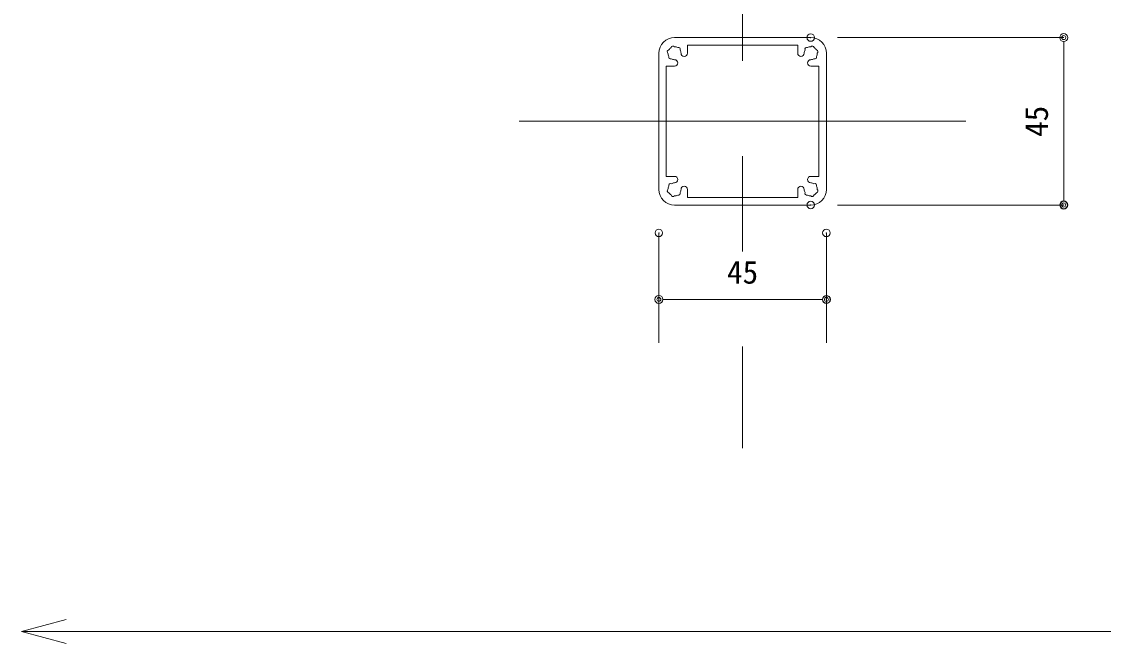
# Model space of a CAD drawing. Units: millimetres, scale not verified. Extents: x -1262 to 1261, y -891 to 891.
# Drawn here: x 54.2 to 344.8, y -312.5 to -145.4 of the extents above; entities that cross this region are included whole.
import ezdxf
from ezdxf.enums import TextEntityAlignment as Align

# ---------------------------------------------------------------- set-up
doc = ezdxf.new("R2010")
doc.units = ezdxf.units.MM
doc.header["$LTSCALE"] = 4
doc.header["$PDMODE"] = 32
doc.header["$PDSIZE"] = 2
doc.linetypes.add('USER2', pattern=[51, 31.8, -6.4, 6.4, -6.4])
for name, color, linetype, lineweight in [('0-0_0', 3, 'Continuous', 18), ('0-1_CSLAYER2', 7, 'Continuous', 18), ('0-4_Defpoints', 7, 'Continuous', 18), ('0-5_41_U+FF71_U+FF99_U+FF90', 7, 'Continuous', 18), ('0-9_3中心線', 1, 'USER2', 18)]:
    doc.layers.add(name, color=color, linetype=linetype, lineweight=lineweight)
doc.styles.add('ＭＳ ゴシック', font='')
doc.styles.get('ＭＳ ゴシック').set_extended_font_data('MS Gothic')

# ---------------------------------------------------------------- blocks, each defined once
blk = doc.blocks.new('_Origin2')
at = {"layer": '0-0_0', "color": 7, "lineweight": 9}
blk.add_line((-0.5, 0), (-1, 0), dxfattribs=at)
for radius in [0.5, 0.25]:
    blk.add_circle((0, 0), radius, dxfattribs=at)
blk = doc.blocks.new('D135')
at = {"layer": '0-1_CSLAYER2', "lineweight": 9}
for p, q in [((5736.801, 644.857), (5797.571, 644.857)), ((5797.571, 642.697), (5797.571, 602.017)), ((5736.801, 599.857), (5797.571, 599.857))]:
    blk.add_line(p, q, dxfattribs=at)
at = {"layer": '0-4_Defpoints'}
for p in [(5729.601, 644.857), (5729.601, 599.857), (5797.571, 599.857)]:
    blk.add_point(p, dxfattribs=at)
at = {"layer": '0-1_CSLAYER2', "xscale": 2.16, "yscale": 2.16}
for p, rotation in [((5797.571, 644.857), 90), ((5797.571, 599.857), 270)]:
    blk.add_blockref('_Origin2', p, dxfattribs=dict(at, rotation=rotation))
at = {"layer": '0-1_CSLAYER2', "style": 'ＭＳ ゴシック'}
blk.add_text('45', height=6.158, rotation=90, dxfattribs=at).set_placement((5795.171, 618.157), align=Align.BOTTOM_LEFT)
blk = doc.blocks.new('D136')
at = {"layer": '0-1_CSLAYER2', "lineweight": 9}
for p, q in [((5688.801, 585.157), (5688.801, 574.469)), ((5733.801, 585.157), (5733.801, 574.469)), ((5690.961, 574.469), (5731.641, 574.469))]:
    blk.add_line(p, q, dxfattribs=at)
at = {"layer": '0-4_Defpoints'}
for p in [(5688.801, 592.357), (5733.801, 592.357), (5733.801, 574.469)]:
    blk.add_point(p, dxfattribs=at)
at = {"layer": '0-1_CSLAYER2', "xscale": 2.16, "yscale": 2.16, "rotation": 180}
blk.add_blockref('_Origin2', (5688.801, 574.469), dxfattribs=at)
at = {"layer": '0-1_CSLAYER2', "xscale": 2.16, "yscale": 2.16}
blk.add_blockref('_Origin2', (5733.801, 574.469), dxfattribs=at)
at = {"layer": '0-1_CSLAYER2', "style": 'ＭＳ ゴシック'}
blk.add_text('45', height=6.158, dxfattribs=at).set_placement((5707.101, 576.869), align=Align.BOTTOM_LEFT)
blk = doc.blocks.new('_Open30')
at = {"layer": '0-0_0', "color": 7, "lineweight": 9}
blk.add_line((0, 0), (-1, 0), dxfattribs=at)
blk.add_lwpolyline([(-1, 0.2679), (0, 0), (-1, -0.2679)], dxfattribs=at)
blk = doc.blocks.new('D174')
at = {"layer": '0-1_CSLAYER2', "lineweight": 9}
blk.add_line((5529.622, 485.247), (6416.679, 485.247), dxfattribs=at)
at = {"layer": '0-1_CSLAYER2', "xscale": 12, "yscale": 12, "rotation": 180}
blk.add_blockref('_Open30', (5517.622, 485.247), dxfattribs=at)

msp = doc.modelspace()

# ---------------------------------------------------------------- linework, layer by layer
at = {"layer": '0-0_0'}
for p, q in [((225.358, -231.752), (225.358, -202.201)), ((270.358, -202.201), (270.358, -231.752))]:
    msp.add_line(p, q, dxfattribs=at)
at = {"layer": '0-5_41_U+FF71_U+FF99_U+FF90'}
for p, q in [((229.558, -149.701), (266.158, -149.701)), ((225.358, -153.901), (225.358, -190.501)), ((233.058, -151.701), (262.658, -151.701)), ((233.058, -153.901), (233.058, -151.701)), ((262.658, -153.901), (262.658, -151.701)), ((270.358, -153.901), (270.358, -190.501)), ((227.358, -157.401), (227.358, -187.001)), ((227.358, -157.401), (229.558, -157.401)), ((268.358, -157.401), (266.158, -157.401)), ((268.358, -157.401), (268.358, -187.001)), ((227.358, -187.001), (229.558, -187.001)), ((268.358, -187.001), (266.158, -187.001)), ((233.058, -190.501), (233.058, -192.701)), ((262.658, -190.501), (262.658, -192.701)), ((233.058, -192.701), (262.658, -192.701)), ((229.558, -194.701), (266.158, -194.701))]:
    msp.add_line(p, q, dxfattribs=at)
for centre, radius, start, end in [((229.558, -153.901), 4.2, 90, 180), ((266.158, -153.901), 4.2, 360, 90), ((228.109, -153.513), 0.5, 165, 232.97569), ((228.109, -153.513), 0.5, 97.02431, 165), ((229.558, -153.901), 1.75, 180.35889, 195), ((229.558, -153.901), 1.75, 135, 149.64111), ((229.558, -153.901), 1.75, 120.35889, 135), ((229.17, -152.452), 0.5, 105, 172.97569), ((229.17, -152.452), 0.5, 37.02431, 105), ((229.558, -153.901), 1.75, 75, 89.64111), ((229.558, -153.901), 1.75, 60.35889, 75), ((230.619, -152.84), 0.5, 45, 112.97569), ((230.619, -152.84), 0.5, 337.02431, 45), ((229.558, -153.901), 1.75, 15, 29.64111), ((229.558, -153.901), 1.75, 0, 15), ((232.183, -153.901), 0.875, 180, 0), ((263.533, -153.901), 0.875, 180, 360), ((266.158, -153.901), 1.75, 165, 180), ((266.158, -153.901), 1.75, 150.35889, 165), ((265.097, -152.84), 0.5, 135, 202.97569), ((265.097, -152.84), 0.5, 67.02431, 135), ((266.158, -153.901), 1.75, 105, 119.64111), ((266.158, -153.901), 1.75, 90.35889, 105), ((266.546, -152.452), 0.5, 75, 142.97569), ((266.546, -152.452), 0.5, 7.02431, 75), ((266.158, -153.901), 1.75, 45, 59.64111), ((266.158, -153.901), 1.75, 30.35889, 45), ((267.607, -153.513), 0.5, 15, 82.97569), ((266.158, -153.901), 1.75, 345, 359.64111), ((267.607, -153.513), 0.5, 307.02431, 15), ((229.558, -153.901), 1.75, 195, 209.64111), ((228.497, -154.962), 0.5, 157.02431, 225), ((228.497, -154.962), 0.5, 225, 292.97569), ((229.558, -153.901), 1.75, 240.35889, 255), ((229.558, -153.901), 1.75, 255, 269.64111), ((229.558, -156.526), 0.875, 270, 90), ((266.158, -156.526), 0.875, 90, 270), ((266.158, -153.901), 1.75, 270.35889, 285), ((266.158, -153.901), 1.75, 285, 299.64111), ((267.219, -154.962), 0.5, 247.02431, 315), ((267.219, -154.962), 0.5, 315, 22.97569), ((266.158, -153.901), 1.75, 330.35889, 345), ((229.558, -190.501), 1.75, 105, 119.64111), ((229.558, -190.501), 1.75, 90.35889, 105), ((229.558, -187.876), 0.875, 270, 90), ((266.158, -187.876), 0.875, 90, 270), ((266.158, -190.501), 1.75, 75, 89.64111), ((266.158, -190.501), 1.75, 60.35889, 75), ((229.558, -190.501), 4.2, 180, 270), ((228.109, -190.889), 0.5, 127.02431, 195), ((228.109, -190.889), 0.5, 195, 262.97569), ((229.558, -190.501), 1.75, 165, 179.64111), ((229.558, -190.501), 1.75, 150.35889, 165), ((228.497, -189.44), 0.5, 135, 202.97569), ((229.558, -190.501), 1.75, 210.35889, 225), ((228.497, -189.44), 0.5, 67.02431, 135), ((229.558, -190.501), 1.75, 225, 239.64111), ((230.619, -191.562), 0.5, 315, 22.97569), ((229.558, -190.501), 1.75, 330.35889, 345), ((229.558, -190.501), 1.75, 345, 0), ((232.183, -190.501), 0.875, 0, 180), ((263.533, -190.501), 0.875, 360, 180), ((266.158, -190.501), 1.75, 180, 195), ((266.158, -190.501), 1.75, 195, 209.64111), ((265.097, -191.562), 0.5, 157.02431, 225), ((266.158, -190.501), 4.2, 270, 360), ((267.219, -189.44), 0.5, 45, 112.97569), ((266.158, -190.501), 1.75, 300.35889, 315), ((266.158, -190.501), 1.75, 315, 329.64111), ((267.219, -189.44), 0.5, 337.02431, 45), ((267.607, -190.889), 0.5, 277.02431, 345), ((266.158, -190.501), 1.75, 15, 29.64111), ((266.158, -190.501), 1.75, 0.35889, 15), ((267.607, -190.889), 0.5, 345, 52.97569), ((229.17, -191.95), 0.5, 187.02431, 255), ((229.17, -191.95), 0.5, 255, 322.97569), ((229.558, -190.501), 1.75, 270.35889, 285), ((229.558, -190.501), 1.75, 285, 299.64111), ((230.619, -191.562), 0.5, 247.02431, 315), ((265.097, -191.562), 0.5, 225, 292.97569), ((266.158, -190.501), 1.75, 240.35889, 255), ((266.158, -190.501), 1.75, 255, 269.64111), ((266.546, -191.95), 0.5, 217.02431, 285), ((266.546, -191.95), 0.5, 285, 352.97569)]:
    msp.add_arc(centre, radius, start, end, dxfattribs=at)
at = {"layer": '0-9_3中心線'}
for p, q in [((247.858, 175.226), (247.858, -260.051)), ((187.858, -172.201), (307.858, -172.201))]:
    msp.add_line(p, q, dxfattribs=at)

# ---------------------------------------------------------------- block references
at = {"layer": '0-1_CSLAYER2'}
for name in ['D135', 'D136', 'D174']:
    msp.add_blockref(name, (-5463.443, -794.558), dxfattribs=at)

doc.saveas('drawing.dxf')
